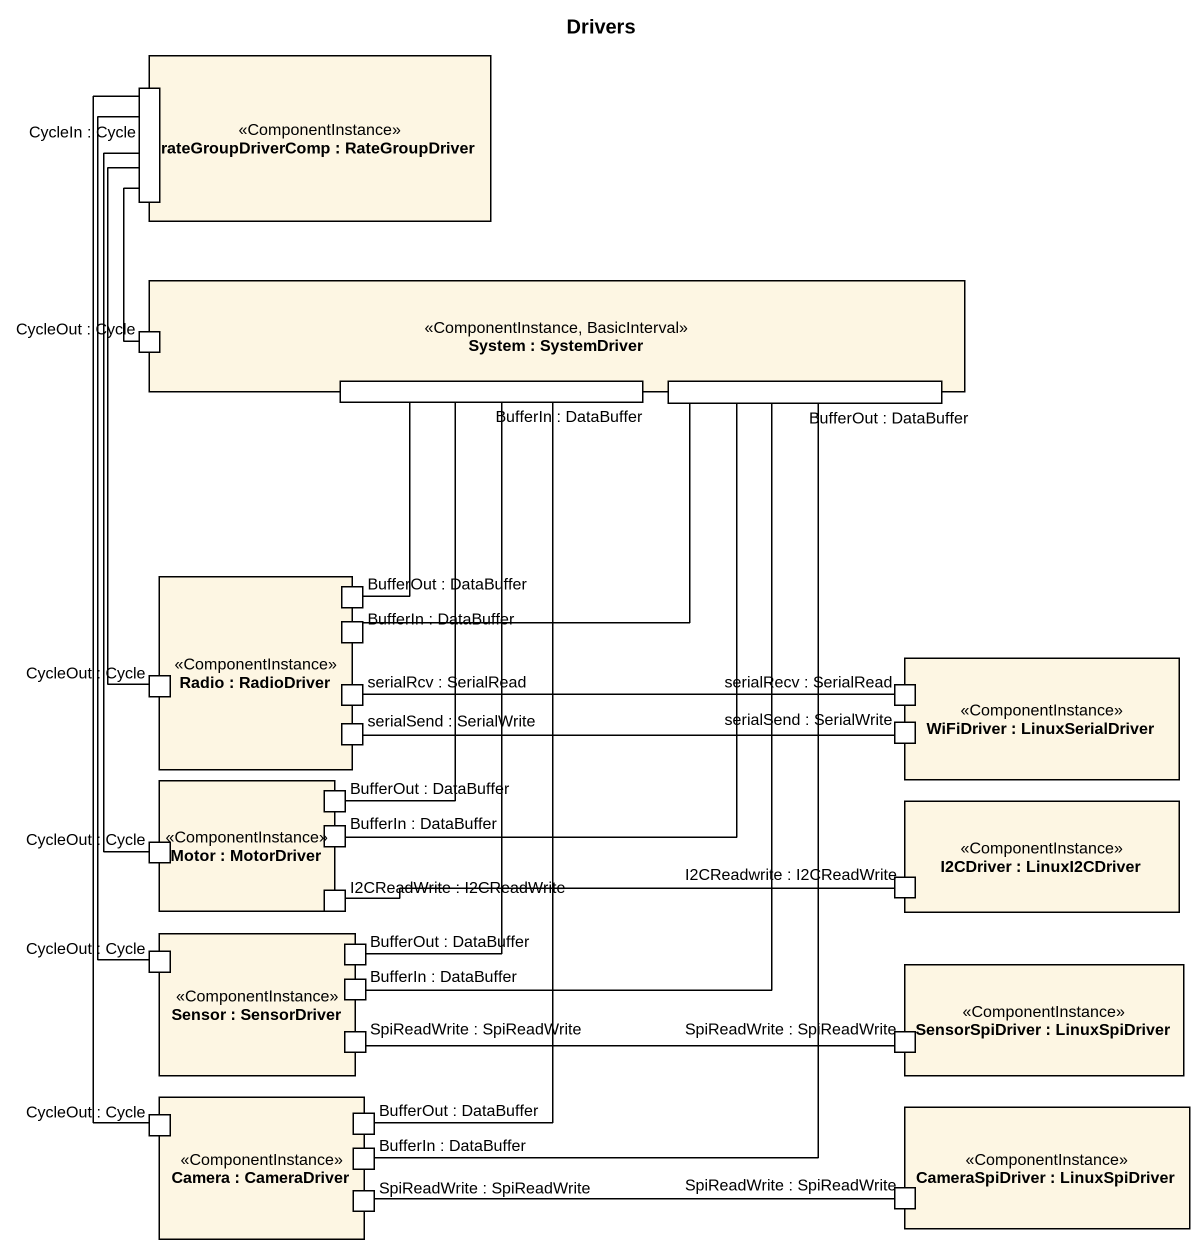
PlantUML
@startuml
title Drivers
rectangle "rateGroupDriverComp : RateGroupDriver" as rateGroupDriverComp <<ComponentInstance>> {
  port "CycleIn : Cycle" as CycleIn_Cycle
}
rectangle "System : SystemDriver" as System <<ComponentInstance, BasicInterval>> {
  port "CycleOut : Cycle" as CycleOut_Cycle
  port "BufferIn : DataBuffer" as BufferIn_DataBuffer
  port "BufferOut : DataBuffer" as BufferOut_DataBuffer
}
rectangle "Radio : RadioDriver" as Radio <<ComponentInstance>> {
  port "BufferOut : DataBuffer" as BufferOut_DataBuffer_2
  port "BufferIn : DataBuffer" as BufferIn_DataBuffer_2
  port "CycleOut : Cycle" as CycleOut_Cycle_2
  port "serialSend : SerialWrite" as serialSend_SerialWrite
  port "serialRcv : SerialRead" as serialRcv_SerialRead
}
rectangle "WiFiDriver : LinuxSerialDriver" as WiFiDriver <<ComponentInstance>> {
  port "serialRecv : SerialRead" as serialRecv_SerialRead
  port "serialSend : SerialWrite" as serialSend_SerialWrite_2
}
rectangle "Motor : MotorDriver" as Motor <<ComponentInstance>> {
  port "BufferOut : DataBuffer" as BufferOut_DataBuffer_3
  port "CycleOut : Cycle" as CycleOut_Cycle_3
  port "BufferIn : DataBuffer" as BufferIn_DataBuffer_3
  port "I2CReadWrite : I2CReadWrite" as I2CReadWrite_I2CReadWrite
}
rectangle "I2CDriver : LinuxI2CDriver" as I2CDriver <<ComponentInstance>> {
  port "I2CReadwrite : I2CReadWrite" as I2CReadwrite_I2CReadWrite
}
rectangle "Sensor : SensorDriver" as Sensor <<ComponentInstance>> {
  port "CycleOut : Cycle" as CycleOut_Cycle_4
  port "BufferIn : DataBuffer" as BufferIn_DataBuffer_4
  port "BufferOut : DataBuffer" as BufferOut_DataBuffer_4
  port "SpiReadWrite : SpiReadWrite" as SpiReadWrite_SpiReadWrite
}
rectangle "SensorSpiDriver : LinuxSpiDriver" as SensorSpiDriver <<ComponentInstance>> {
  port "SpiReadWrite : SpiReadWrite" as SpiReadWrite_SpiReadWrite_2
}
rectangle "Camera : CameraDriver" as Camera <<ComponentInstance>> {
  port "CycleOut : Cycle" as CycleOut_Cycle_5
  port "BufferOut : DataBuffer" as BufferOut_DataBuffer_5
  port "SpiReadWrite : SpiReadWrite" as SpiReadWrite_SpiReadWrite_3
  port "BufferIn : DataBuffer" as BufferIn_DataBuffer_5
}
rectangle "CameraSpiDriver : LinuxSpiDriver" as CameraSpiDriver <<ComponentInstance>> {
  port "SpiReadWrite : SpiReadWrite" as SpiReadWrite_SpiReadWrite_4
}
CycleOut_Cycle -up- CycleIn_Cycle
BufferOut_DataBuffer -- BufferIn_DataBuffer_4
BufferOut_DataBuffer -- BufferIn_DataBuffer_5
BufferOut_DataBuffer_2 -up- BufferIn_DataBuffer
BufferIn_DataBuffer_2 -right- BufferOut_DataBuffer
CycleOut_Cycle_2 -up- CycleIn_Cycle
serialRecv_SerialRead -left- serialRcv_SerialRead
serialSend_SerialWrite_2 -left- serialSend_SerialWrite
BufferOut_DataBuffer_3 -up- BufferIn_DataBuffer
CycleOut_Cycle_3 -up- CycleIn_Cycle
BufferIn_DataBuffer_3 -up- BufferOut_DataBuffer
I2CReadWrite_I2CReadWrite -right- I2CReadwrite_I2CReadWrite
CycleOut_Cycle_4 -up- CycleIn_Cycle
BufferOut_DataBuffer_4 -up- BufferIn_DataBuffer
SpiReadWrite_SpiReadWrite -right- SpiReadWrite_SpiReadWrite_2
CycleOut_Cycle_5 -up- CycleIn_Cycle
BufferOut_DataBuffer_5 -up- BufferIn_DataBuffer
SpiReadWrite_SpiReadWrite_3 -right- SpiReadWrite_SpiReadWrite_4
@enduml
